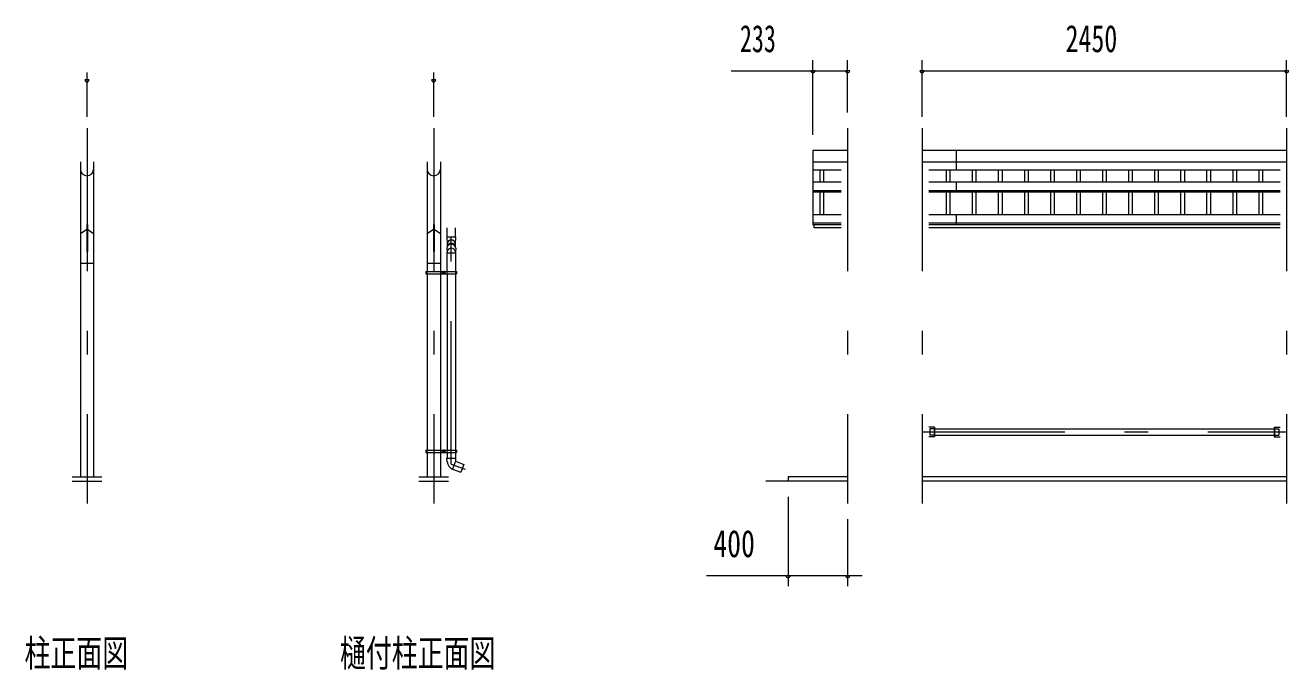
# Model space of a CAD drawing. Units: millimetres, scale not verified. Extents: x -31547 to 31550, y -14700 to 14700.
# Drawn here: x -31547 to -23057, y 1862 to 6188 of the extents above; entities that cross this region are included whole.
import ezdxf
from ezdxf.enums import TextEntityAlignment as Align

# ---------------------------------------------------------------- set-up
doc = ezdxf.new("R2010")
doc.units = ezdxf.units.MM
doc.header["$LTSCALE"] = 80
doc.linetypes.add('USER3', pattern=[24, 12, -5, 2, -5])
for name, color, linetype, lineweight in [('0-2_1-07BOLD', 7, 'Continuous', 18), ('0-3_1-27CENTER', 3, 'USER3', 18), ('0-4_1-47THIN', 4, 'Continuous', 18), ('0-5_1-57DIM', 3, 'Continuous', 18)]:
    doc.layers.add(name, color=color, linetype=linetype, lineweight=lineweight)
doc.styles.add('ＭＳ ゴシック', font='')
doc.styles.get('ＭＳ ゴシック').set_extended_font_data('MS Gothic')

msp = doc.modelspace()

# ---------------------------------------------------------------- linework, layer by layer
at = {"layer": '0-2_1-07BOLD'}
for p, q in [((-31176.86, 5270.38), (-31176.86, 3157.53)), ((-31087.76, 5270.38), (-31087.76, 3157.53)), ((-28847.13, 5270.38), (-28847.13, 4535.54)), ((-28758.03, 5270.38), (-28758.03, 4535.54)), ((-26254.13, 5347.54), (-26254.13, 4848.33)), ((-26021.13, 5347.54), (-26254.13, 5347.54)), ((-26254.13, 5270.38), (-26021.13, 5270.38)), ((-23071.13, 5347.54), (-25521.13, 5347.54)), ((-25521.13, 5270.38), (-23071.13, 5270.38)), ((-25291.13, 5347.54), (-25291.13, 5215.14)), ((-26065.68, 5215.14), (-26254.13, 5215.14)), ((-23115.68, 5215.14), (-25476.58, 5215.14)), ((-26254.13, 5135.82), (-26065.68, 5135.82)), ((-25476.58, 5135.82), (-23115.68, 5135.82)), ((-25291.13, 5135.82), (-25291.13, 5069.9)), ((-26254.13, 5078.12), (-26065.68, 5078.12)), ((-26254.13, 5069.9), (-26065.68, 5069.9)), ((-25476.58, 5078.12), (-23115.68, 5078.12)), ((-25476.58, 5069.9), (-23115.68, 5069.9)), ((-31134.56, 4850.76), (-31134.56, 4670.11)), ((-31130.06, 4850.76), (-31134.56, 4850.76)), ((-28804.83, 4850.76), (-28804.83, 4670.11)), ((-28800.33, 4850.76), (-28804.83, 4850.76)), ((-28800.33, 4850.76), (-28800.33, 4670.11)), ((-26065.68, 4915.31), (-26254.13, 4915.31)), ((-26065.68, 4860.2), (-26254.13, 4860.2)), ((-26065.68, 4848.33), (-26254.13, 4848.33)), ((-26249.13, 4848.33), (-26249.13, 4827.54)), ((-23115.68, 4915.31), (-25476.58, 4915.31)), ((-23115.68, 4860.2), (-25476.58, 4860.2)), ((-23115.68, 4848.33), (-25476.58, 4848.33)), ((-25291.13, 4915.31), (-25291.13, 4848.33)), ((-31176.86, 4790.11), (-31134.56, 4818.05)), ((-31130.06, 4818.05), (-31087.77, 4790.11)), ((-28847.13, 4790.11), (-28804.83, 4818.05)), ((-28800.33, 4818.05), (-28758.03, 4790.11)), ((-28714.08, 4767.92), (-28655.08, 4767.92)), ((-28712.08, 4767.92), (-28712.08, 4827.54)), ((-28657.08, 4767.92), (-28657.08, 4827.54)), ((-26065.68, 4827.54), (-26249.13, 4827.54)), ((-23115.68, 4827.54), (-25476.58, 4827.54)), ((-28800.33, 4670.11), (-28804.83, 4670.11)), ((-28714.07, 4691.18), (-28712.08, 4665.21)), ((-28655.08, 4691.05), (-28657.08, 4665.21)), ((-31087.77, 4589.53), (-31176.86, 4589.53)), ((-28758.03, 4589.53), (-28847.13, 4589.53)), ((-28712.08, 4535.54), (-28712.08, 4665.21)), ((-28657.08, 4658.27), (-28712.08, 4658.27)), ((-28657.08, 4665.21), (-28657.08, 4535.54)), ((-28854.83, 4535.54), (-28649.38, 4535.54)), ((-28854.83, 4527.54), (-28848.73, 4527.54)), ((-28848.73, 4535.54), (-28848.73, 4519.54)), ((-28847.13, 4519.54), (-28847.13, 3335.54)), ((-28758.03, 4519.54), (-28758.03, 3335.54)), ((-28756.43, 4535.54), (-28756.43, 4519.54)), ((-28740.05, 4530.43), (-28740.05, 4524.65)), ((-28740.05, 4524.65), (-28735.05, 4521.76)), ((-28735.05, 4521.76), (-28730.05, 4524.65)), ((-28713.68, 4535.54), (-28713.68, 4519.54)), ((-28712.08, 4519.54), (-28712.08, 3335.54)), ((-28657.08, 4519.54), (-28657.08, 3335.54)), ((-28655.48, 4535.54), (-28655.48, 4519.54)), ((-28655.48, 4527.54), (-28649.38, 4527.54)), ((-28649.38, 4535.54), (-28649.38, 4519.54)), ((-25436.58, 3490.54), (-25476.58, 3490.54)), ((-25439.78, 3490.54), (-25439.78, 3424.54)), ((-23155.68, 3490.54), (-23155.68, 3424.54)), ((-23155.68, 3490.54), (-23115.68, 3490.54)), ((-23152.48, 3490.54), (-23152.48, 3424.54)), ((-25439.78, 3436.19), (-25468.63, 3436.19)), ((-25436.58, 3478.88), (-23155.68, 3478.88)), ((-25436.58, 3436.19), (-23155.68, 3436.19)), ((-23155.68, 3424.54), (-23115.68, 3424.54)), ((-23152.48, 3478.88), (-23123.62, 3478.88)), ((-23152.48, 3436.19), (-23123.62, 3436.19)), ((-23123.62, 3478.88), (-23123.62, 3436.19)), ((-28854.83, 3335.54), (-28854.83, 3319.54)), ((-28854.83, 3335.54), (-28649.38, 3335.54)), ((-28854.83, 3327.54), (-28848.73, 3327.54)), ((-28854.83, 3319.54), (-28649.38, 3319.54)), ((-28848.73, 3335.54), (-28848.73, 3319.54)), ((-28847.13, 3319.54), (-28847.13, 3157.53)), ((-28758.03, 3319.54), (-28758.03, 3157.53)), ((-28756.43, 3335.54), (-28756.43, 3319.54)), ((-28740.05, 3330.42), (-28740.05, 3324.65)), ((-28740.05, 3324.65), (-28735.05, 3321.77)), ((-28735.05, 3321.77), (-28730.05, 3324.65)), ((-28713.68, 3335.54), (-28713.68, 3319.54)), ((-28712.08, 3319.54), (-28712.08, 3282.63)), ((-28657.08, 3319.54), (-28657.08, 3282.63)), ((-28655.48, 3335.54), (-28655.48, 3319.54)), ((-28655.48, 3327.54), (-28649.38, 3327.54)), ((-28649.38, 3335.54), (-28649.38, 3319.54)), ((-28713.58, 3282.63), (-28655.58, 3282.63)), ((-28711.82, 3256.84), (-28713.58, 3282.63)), ((-28657.08, 3260.63), (-28675.89, 3208.95)), ((-31232.31, 3157.53), (-31032.31, 3157.53)), ((-28902.58, 3157.53), (-28702.58, 3157.53)), ((-28675.61, 3208.85), (-28619.51, 3188.43)), ((-26421.13, 3157.53), (-26421.13, 3127.54)), ((-26021.13, 3157.53), (-26421.13, 3157.53)), ((-23071.13, 3157.53), (-25521.13, 3157.53)), ((-31232.31, 3127.54), (-31032.31, 3127.54)), ((-28902.58, 3127.54), (-28702.58, 3127.54)), ((-26021.13, 3127.54), (-26571.13, 3127.54)), ((-23071.13, 3127.54), (-25521.13, 3127.54))]:
    msp.add_line(p, q, dxfattribs=at)
for points in [[(-31130.06, 4850.76), (-31130.06, 4670.11), (-31134.56, 4670.11)], [(-28714.08, 4767.92), (-28712.08, 4718.25), (-28712.08, 4700.15)], [(-28657.08, 4700.15), (-28657.08, 4718.25), (-28655.08, 4767.92)], [(-28854.83, 4535.54), (-28854.83, 4519.54), (-28649.38, 4519.54)], [(-28740.05, 4530.43), (-28735.05, 4533.31), (-28730.05, 4530.43), (-28730.05, 4524.65)], [(-25436.58, 3490.54), (-25436.58, 3424.54), (-25476.58, 3424.54)], [(-25439.78, 3478.88), (-25468.63, 3478.88), (-25468.63, 3436.19)], [(-28740.05, 3330.42), (-28735.05, 3333.31), (-28730.05, 3330.42), (-28730.05, 3324.65)], [(-28655.58, 3282.63), (-28657.08, 3260.63), (-28600.7, 3240.11), (-28619.51, 3188.43)]]:
    msp.add_lwpolyline(points, dxfattribs=at)
for centre, radius in [((-28735.05, 4527.54), 6.25), ((-28735.05, 4527.54), 4.9), ((-28735.05, 3327.54), 6.25), ((-28735.05, 3327.54), 4.9)]:
    msp.add_circle(centre, radius, dxfattribs=at)
for centre, radius, start, end in [((-31132.31, 5222.08), 44.55, 180, 0), ((-28802.58, 5222.08), 44.55, 180, 0), ((-28684.58, 4689.34), 29.55, 3.56303, 176.43697), ((-28684.58, 4718.55), 27.55, 3.55867, 176.44133), ((-28684.58, 4697.84), 27.55, 3.55867, 176.44133), ((-28684.58, 4664.23), 27.55, 3.55867, 176.44133), ((-28656.95, 3260.59), 55, 183.90576, 250.16731)]:
    msp.add_arc(centre, radius, start, end, dxfattribs=at)
at = {"layer": '0-3_1-27CENTER'}
for p, q in [((-31132.31, 5497.54), (-31132.31, 2977.54)), ((-28802.58, 5497.54), (-28802.58, 2977.54)), ((-26021.13, 5497.54), (-26021.13, 2977.54)), ((-25521.13, 5497.54), (-25521.13, 2977.54)), ((-23071.13, 5497.54), (-23071.13, 2977.54)), ((-28684.58, 3241.38), (-28684.58, 4827.54)), ((-28747.55, 4527.54), (-28722.55, 4527.54)), ((-28735.05, 4540.04), (-28735.05, 4515.04)), ((-25521.13, 3457.54), (-23071.13, 3457.54)), ((-28747.55, 3327.54), (-28722.55, 3327.54)), ((-28735.05, 3340.04), (-28735.05, 3315.04)), ((-28684.58, 3241.38), (-28591.31, 3207.43))]:
    msp.add_line(p, q, dxfattribs=at)
at = {"layer": '0-4_1-47THIN'}
for p, q in [((-26208.63, 5215.14), (-26208.63, 5135.83)), ((-26183.63, 5215.14), (-26183.63, 5135.83)), ((-25358.63, 5215.14), (-25358.63, 5135.83)), ((-25333.62, 5215.14), (-25333.62, 5135.83)), ((-25183.63, 5215.14), (-25183.63, 5135.83)), ((-25158.62, 5215.14), (-25158.62, 5135.83)), ((-25008.63, 5215.14), (-25008.63, 5135.83)), ((-24983.63, 5215.14), (-24983.63, 5135.83)), ((-24833.63, 5215.14), (-24833.63, 5135.83)), ((-24808.63, 5215.14), (-24808.63, 5135.83)), ((-24658.63, 5215.14), (-24658.63, 5135.83)), ((-24633.63, 5215.14), (-24633.63, 5135.83)), ((-24483.63, 5215.14), (-24483.63, 5135.83)), ((-24458.62, 5215.14), (-24458.62, 5135.83)), ((-24308.63, 5215.14), (-24308.63, 5135.83)), ((-24283.62, 5215.14), (-24283.62, 5135.83)), ((-24133.63, 5215.14), (-24133.63, 5135.83)), ((-24108.63, 5215.14), (-24108.63, 5135.83)), ((-23958.63, 5215.14), (-23958.63, 5135.83)), ((-23933.62, 5215.14), (-23933.62, 5135.83)), ((-23783.63, 5215.14), (-23783.63, 5135.83)), ((-23758.62, 5215.14), (-23758.62, 5135.83)), ((-23608.63, 5215.14), (-23608.63, 5135.83)), ((-23583.62, 5215.14), (-23583.62, 5135.83)), ((-23433.63, 5215.14), (-23433.63, 5135.83)), ((-23408.63, 5215.14), (-23408.63, 5135.83)), ((-23258.62, 5215.14), (-23258.62, 5135.83)), ((-23233.62, 5215.14), (-23233.62, 5135.83)), ((-26208.63, 5069.9), (-26208.63, 4915.31)), ((-26183.63, 5069.9), (-26183.63, 4915.31)), ((-25358.63, 5069.9), (-25358.63, 4915.31)), ((-25333.62, 5069.9), (-25333.62, 4915.31)), ((-25183.63, 5069.9), (-25183.63, 4915.31)), ((-25158.62, 5069.9), (-25158.62, 4915.31)), ((-25008.63, 5069.9), (-25008.63, 4915.31)), ((-24983.63, 5069.9), (-24983.63, 4915.31)), ((-24833.63, 5069.9), (-24833.63, 4915.31)), ((-24808.63, 5069.9), (-24808.63, 4915.31)), ((-24658.63, 5069.9), (-24658.63, 4915.31)), ((-24633.63, 5069.9), (-24633.63, 4915.31)), ((-24483.63, 5069.9), (-24483.63, 4915.31)), ((-24458.62, 5069.9), (-24458.62, 4915.31)), ((-24308.63, 5069.9), (-24308.63, 4915.31)), ((-24283.62, 5069.9), (-24283.62, 4915.31)), ((-24133.63, 5069.9), (-24133.63, 4915.31)), ((-24108.63, 5069.9), (-24108.63, 4915.31)), ((-23958.63, 5069.9), (-23958.63, 4915.31)), ((-23933.62, 5069.9), (-23933.62, 4915.31)), ((-23783.63, 5069.9), (-23783.63, 4915.31)), ((-23758.62, 5069.9), (-23758.62, 4915.31)), ((-23608.63, 5069.9), (-23608.63, 4915.31)), ((-23583.62, 5069.9), (-23583.62, 4915.31)), ((-23433.63, 5069.9), (-23433.63, 4915.31)), ((-23408.63, 5069.9), (-23408.63, 4915.31)), ((-23258.62, 5069.9), (-23258.62, 4915.31)), ((-23233.62, 5069.9), (-23233.62, 4915.31))]:
    msp.add_line(p, q, dxfattribs=at)
at = {"layer": '0-5_1-57DIM'}
for p, q in [((-26254.13, 5452.54), (-26254.13, 5952.53)), ((-26021.13, 5602.54), (-26021.13, 5952.53)), ((-25521.13, 5572.54), (-25521.13, 5952.53)), ((-23071.13, 5572.54), (-23071.13, 5952.53)), ((-31132.31, 5572.54), (-31132.31, 5871.53)), ((-28802.58, 5572.54), (-28802.58, 5871.53)), ((-26803.63, 5882.53), (-26021.13, 5882.53)), ((-26240.13, 5882.53), (-26268.13, 5882.53)), ((-26007.13, 5882.53), (-26035.13, 5882.53)), ((-25507.13, 5882.53), (-25535.13, 5882.53)), ((-25521.13, 5882.53), (-23071.13, 5882.53)), ((-23057.13, 5882.53), (-23085.13, 5882.53)), ((-31118.31, 5821.53), (-31146.31, 5821.53)), ((-28788.58, 5821.53), (-28816.58, 5821.53)), ((-26421.13, 3022.54), (-26421.13, 2422.54)), ((-26021.13, 2872.54), (-26021.13, 2422.54)), ((-25922.56, 2492.54), (-26970.63, 2492.54)), ((-26407.13, 2492.54), (-26435.13, 2492.54)), ((-26007.13, 2492.54), (-26035.13, 2492.54))]:
    msp.add_line(p, q, dxfattribs=at)
for centre in [(-26254.13, 5882.53), (-26021.13, 5882.53), (-25521.13, 5882.53), (-23071.13, 5882.53), (-31132.31, 5821.53), (-28802.58, 5821.53), (-26421.13, 2492.54), (-26021.13, 2492.54)]:
    msp.add_arc(centre, 14, 180, 0, dxfattribs=at)

# ---------------------------------------------------------------- texts
at = {"layer": '0-5_1-57DIM', "color": 7, "style": 'ＭＳ ゴシック'}
for s, width, p in [('233', 0.65, (-26745.07, 5952.53)), ('2450', 0.7, (-24556.54, 5952.53)), ('400', 0.75, (-26923.55, 2562.54)), ('柱正面図', 0.7, (-31552.31, 1827.4)), ('樋付柱正面図', 0.7, (-29432.58, 1827.4))]:
    msp.add_text(s, height=182.3, dxfattribs=dict(at, width=width)).set_placement(p, align=Align.BOTTOM_LEFT)

doc.saveas('drawing.dxf')
